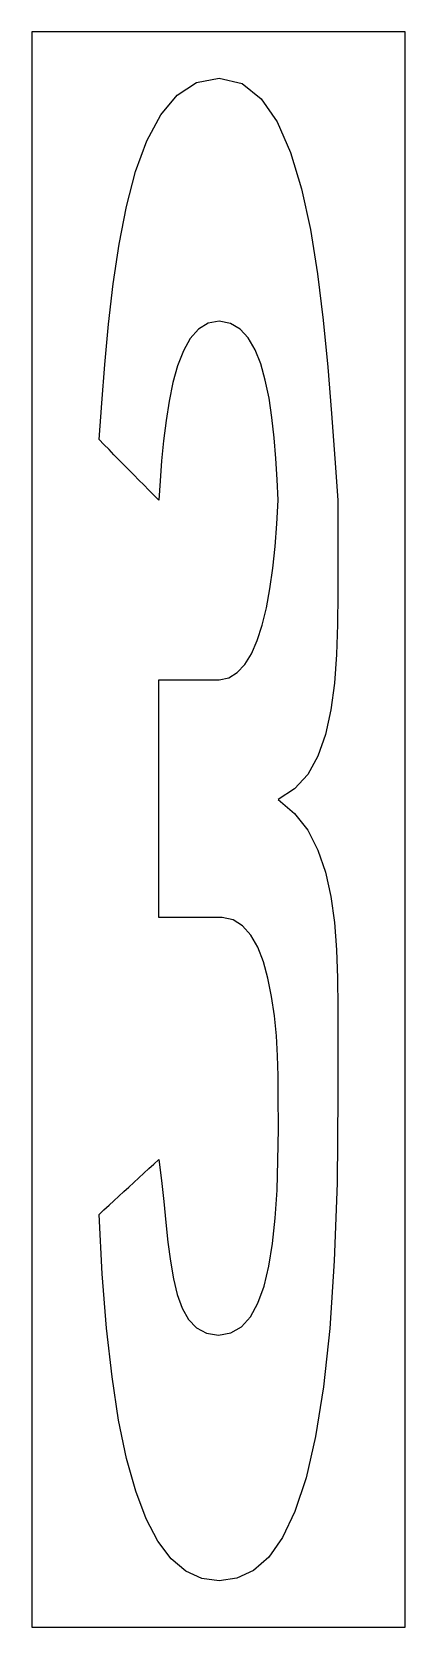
# Model space of a CAD drawing. Extents: x 0 to 25, y 0 to 107.
import ezdxf

# ---------------------------------------------------------------- set-up
doc = ezdxf.new("R2010")
doc.units = 0
doc.layers.add('CUT', color=7, linetype='Continuous')
doc.layers.add('OUTSIDE', color=1, linetype='Continuous')

msp = doc.modelspace()

# ---------------------------------------------------------------- linework, layer by layer
at = {"layer": 'CUT'}
msp.add_lwpolyline([(4.675, 82.1), (4.875, 84.7), (5.125, 87.39), (5.435, 90.1), (5.835, 92.76), (6.335, 95.29), (6.945, 97.63), (7.705, 99.7), (8.635, 101.43), (9.735, 102.76), (11.035, 103.6), (12.555, 103.89), (14.075, 103.53), (15.355, 102.52), (16.435, 100.96), (17.335, 98.91), (18.065, 96.48), (18.655, 93.74), (19.135, 90.77), (19.515, 87.67), (19.815, 84.52), (20.065, 81.4), (20.285, 78.39), (20.505, 75.59), (20.485, 73.52), (20.495, 71.41), (20.495, 69.31), (20.475, 67.24), (20.415, 65.23), (20.275, 63.31), (20.035, 61.52), (19.665, 59.88), (19.165, 58.43), (18.475, 57.2), (17.595, 56.22), (16.495, 55.51), (17.595, 54.58), (18.475, 53.45), (19.165, 52.12), (19.665, 50.63), (20.035, 49.01), (20.275, 47.26), (20.415, 45.43), (20.475, 43.52), (20.495, 41.57), (20.495, 39.59), (20.485, 37.62), (20.505, 35.66), (20.445, 29.77), (20.255, 24.56), (19.955, 20.02), (19.535, 16.11), (19.005, 12.78), (18.365, 10.01), (17.625, 7.76), (16.795, 6), (15.865, 4.69), (14.845, 3.79), (13.735, 3.28), (12.555, 3.11), (11.385, 3.27), (10.305, 3.76), (9.335, 4.59), (8.445, 5.76), (7.655, 7.27), (6.955, 9.12), (6.335, 11.32), (5.805, 13.88), (5.365, 16.79), (4.995, 20.06), (4.705, 23.69), (4.495, 27.68), (4.825, 27.99), (5.165, 28.3), (5.495, 28.6), (5.825, 28.91), (6.165, 29.22), (6.495, 29.52), (6.825, 29.83), (7.165, 30.14), (7.495, 30.44), (7.825, 30.75), (8.165, 31.06), (8.495, 31.37), (8.685, 29.95), (8.835, 28.54), (8.975, 27.15), (9.115, 25.81), (9.275, 24.54), (9.475, 23.36), (9.735, 22.31), (10.065, 21.39), (10.485, 20.64), (11.025, 20.07), (11.685, 19.71), (12.495, 19.59), (13.325, 19.73), (14.045, 20.15), (14.645, 20.82), (15.145, 21.73), (15.555, 22.86), (15.875, 24.2), (16.125, 25.73), (16.305, 27.44), (16.425, 29.3), (16.485, 31.3), (16.515, 33.43), (16.495, 35.66), (16.495, 36.97), (16.455, 38.31), (16.375, 39.67), (16.245, 41.01), (16.055, 42.3), (15.815, 43.52), (15.505, 44.63), (15.125, 45.6), (14.665, 46.42), (14.115, 47.04), (13.485, 47.44), (12.755, 47.59), (12.405, 47.59), (12.045, 47.59), (11.695, 47.59), (11.335, 47.59), (10.985, 47.59), (10.625, 47.59), (10.275, 47.59), (9.915, 47.59), (9.565, 47.59), (9.205, 47.59), (8.855, 47.59), (8.495, 47.59), (8.495, 48.92), (8.495, 50.25), (8.495, 51.57), (8.495, 52.9), (8.495, 54.23), (8.495, 55.56), (8.495, 56.89), (8.495, 58.22), (8.495, 59.55), (8.495, 60.87), (8.495, 62.2), (8.495, 63.53), (8.835, 63.53), (9.175, 63.53), (9.515, 63.53), (9.845, 63.53), (10.185, 63.53), (10.525, 63.53), (10.865, 63.53), (11.205, 63.53), (11.545, 63.53), (11.875, 63.53), (12.215, 63.53), (12.555, 63.53), (13.185, 63.67), (13.755, 64.02), (14.255, 64.57), (14.705, 65.29), (15.085, 66.18), (15.425, 67.21), (15.705, 68.37), (15.945, 69.65), (16.145, 71.03), (16.295, 72.49), (16.415, 74.01), (16.495, 75.59), (16.425, 76.98), (16.345, 78.38), (16.225, 79.77), (16.075, 81.13), (15.885, 82.43), (15.635, 83.63), (15.335, 84.73), (14.955, 85.68), (14.495, 86.47), (13.945, 87.07), (13.305, 87.45), (12.555, 87.59), (11.805, 87.46), (11.155, 87.06), (10.605, 86.43), (10.145, 85.61), (9.755, 84.61), (9.445, 83.48), (9.185, 82.24), (8.985, 80.93), (8.815, 79.58), (8.685, 78.22), (8.585, 76.88), (8.495, 75.59), (8.165, 75.93), (7.825, 76.27), (7.495, 76.61), (7.165, 76.94), (6.825, 77.28), (6.495, 77.62), (6.165, 77.96), (5.825, 78.3), (5.495, 78.64), (5.165, 78.98), (4.825, 79.32), (4.495, 79.65)], close=True, dxfattribs=at)
at = {"layer": 'OUTSIDE'}
msp.add_lwpolyline([(0, 0), (25, 0), (25, 107), (0, 107)], close=True, dxfattribs=at)

doc.saveas('drawing.dxf')
